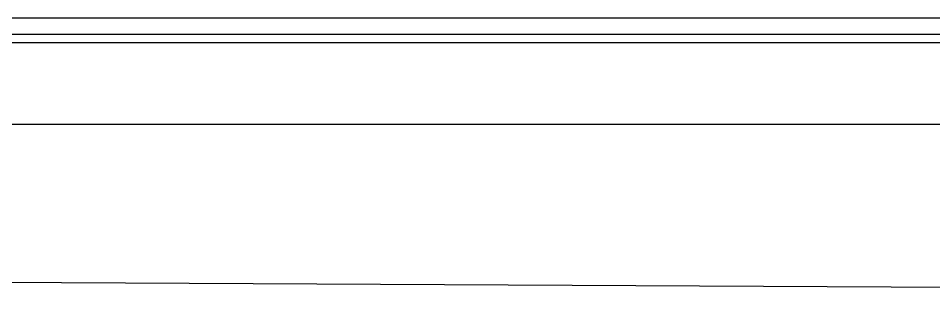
# Model space of a CAD drawing. Header units: millimetres. Extents: x -7718 to 421089, y 87466 to 341395.
# Drawn here: x 385352 to 396553, y 91724 to 95109 of the extents above; entities that cross this region are included whole.
import ezdxf

# ---------------------------------------------------------------- set-up
doc = ezdxf.new("R2010")
doc.units = ezdxf.units.MM
doc.header["$LTSCALE"] = 200
doc.header["$MEASUREMENT"] = 0
doc.layers.add('e-plan', color=9, linetype='CONTINUOUS')

msp = doc.modelspace()

# ---------------------------------------------------------------- linework, layer by layer
at = {"layer": 'e-plan'}
for p, q in [((409503, 95109), (379053, 95109)), ((409703, 94909), (372753, 94909)), ((409753, 94809), (323703, 94809)), ((410753, 93809), (322703, 93809)), ((319396, 92222), (414325, 91724))]:
    msp.add_line(p, q, dxfattribs=at)

doc.saveas('drawing.dxf')
